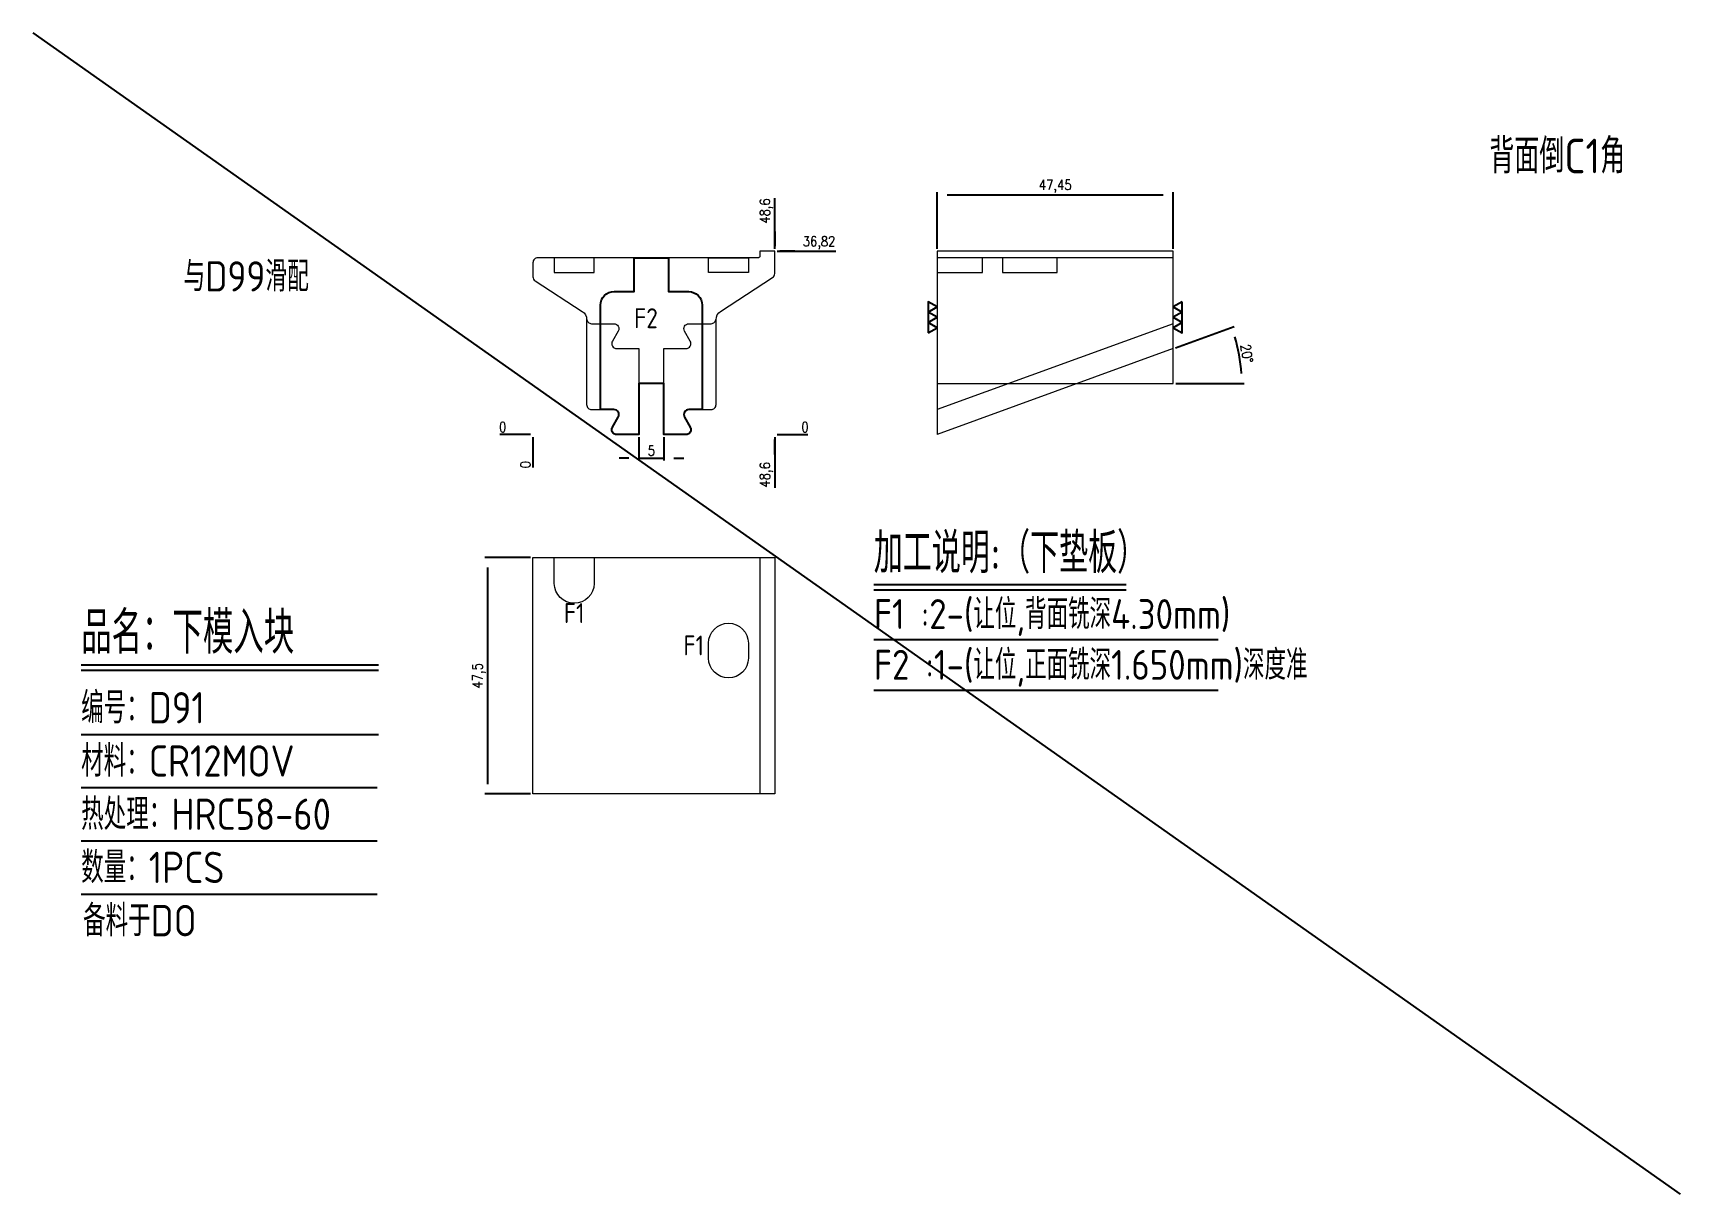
# Model space of a CAD drawing. Header units: millimetres. Extents: x 118901 to 119232, y -3082 to -2848.
import ezdxf
from ezdxf.enums import TextEntityAlignment as Align

# ---------------------------------------------------------------- set-up
doc = ezdxf.new("R2010")
doc.units = ezdxf.units.MM
doc.linetypes.add('HIDDEN', pattern=[0])
for name, color, linetype in [('DIM', 4, 'Continuous'), ('LB_P', 2, 'Continuous'), ('PRESS', 3, 'Continuous'), ('TEXT', 4, 'Continuous')]:
    doc.layers.add(name, color=color, linetype=linetype)
doc.styles.add('gbenor', font='gbenor.shx', dxfattribs={"bigfont": 'gbcbig.shx'})
doc.styles.get("Standard").update_dxf_attribs({"font": 'txt.shx', "width": 0.85, "bigfont": 'ctxt.shx'})
doc.dimstyles.new('T-2-WX', dxfattribs={"dimtxt": 2, "dimasz": 2, "dimexe": 0.5, "dimexo": 0.5, "dimgap": 0.5, "dimtad": 1, "dimtxsty": 'Standard', "dimblk": 'OPEN30', "dimcen": 0, "dimazin": 3, "dimtfac": 1, "dimtmove": 0, "dimatfit": 3, "dimldrblk": 'OPEN30', "dimlwd": -1, "dimlwe": -1})

# ---------------------------------------------------------------- blocks, each defined once
blk = doc.blocks.new('*D7579')
at = {"layer": 'Defpoints', "color": 0}
for p in [(119129.66, -2880.99), (119082.21, -2892.34), (119129.66, -2892.34)]:
    blk.add_point(p, dxfattribs=at)
at = {"layer": 'DIM', "color": 0, "linetype": 'Continuous'}
for p, q in [((119082.21, -2891.84), (119082.21, -2880.49)), ((119084.21, -2880.99), (119127.66, -2880.99)), ((119129.66, -2891.84), (119129.66, -2880.49))]:
    blk.add_line(p, q, dxfattribs=at)
at = {"layer": 'DIM', "color": 0, "insert": (119105.94, -2879.3), "char_height": 2, "attachment_point": 5}
blk.add_mtext('47,45', dxfattribs=at)
blk = doc.blocks.new('_Open30')
blk = doc.blocks.new('*D7580')
at = {"layer": 'Defpoints', "color": 0}
for p in [(119129.66, -2911.89), (119143.18, -2915.06), (119082.21, -2918.89), (119129.66, -2918.89), (119082.21, -2929.16)]:
    blk.add_point(p, dxfattribs=at)
at = {"layer": 'DIM', "color": 0, "linetype": 'Continuous'}
for p, q in [((119130.13, -2911.72), (119141.89, -2907.44)), ((119130.16, -2918.89), (119143.91, -2918.89))]:
    blk.add_line(p, q, dxfattribs=at)
blk.add_arc((119110.43, -2918.89), 32.98, 3.4756, 16.5244, dxfattribs=at)
at = {"layer": 'DIM', "color": 0, "insert": (119144.43, -2912.89), "char_height": 2, "attachment_point": 5, "rotation": 280}
blk.add_mtext('20%%d', dxfattribs=at)
blk = doc.blocks.new('*D7581')
at = {"layer": 'Defpoints', "color": 0}
for p in [(119000.99, -2953.88), (118991.85, -3001.38), (119000.99, -3001.38)]:
    blk.add_point(p, dxfattribs=at)
at = {"layer": 'DIM', "color": 0, "linetype": 'Continuous'}
for p, q in [((119000.49, -2953.88), (118991.35, -2953.88)), ((118991.85, -2955.88), (118991.85, -2999.38)), ((119000.49, -3001.38), (118991.35, -3001.38))]:
    blk.add_line(p, q, dxfattribs=at)
at = {"layer": 'DIM', "color": 0, "insert": (118990.16, -2977.63), "char_height": 2, "attachment_point": 5, "rotation": 90}
blk.add_mtext('47,5', dxfattribs=at)
blk = doc.blocks.new('*D7582')
at = {"layer": 'Defpoints', "color": 0}
for p in [(119022.29, -2929.16), (119027.29, -2929.16), (119027.29, -2933.91)]:
    blk.add_point(p, dxfattribs=at)
at = {"layer": 'DIM', "color": 0, "linetype": 'Continuous'}
for p, q in [((119022.29, -2929.66), (119022.29, -2934.41)), ((119027.29, -2929.66), (119027.29, -2934.41)), ((119020.29, -2933.91), (119018.29, -2933.91)), ((119022.29, -2933.91), (119027.29, -2933.91)), ((119029.29, -2933.91), (119031.29, -2933.91))]:
    blk.add_line(p, q, dxfattribs=at)
at = {"layer": 'DIM', "color": 0, "insert": (119024.79, -2932.41), "char_height": 2, "attachment_point": 5}
blk.add_mtext('5', dxfattribs=at)
blk = doc.blocks.new('*D7583')
at = {"layer": 'Defpoints', "color": 0}
for p in [(119000.99, -2929.16), (119049.59, -2929.16), (119054.59, -2929.16)]:
    blk.add_point(p, dxfattribs=at)
at = {"layer": 'DIM', "color": 0, "linetype": 'Continuous'}
blk.add_line((119050.09, -2929.16), (119056.22, -2929.16), dxfattribs=at)
at = {"layer": 'DIM', "color": 0, "insert": (119055.66, -2927.66), "char_height": 2, "attachment_point": 5}
blk.add_mtext('0', dxfattribs=at)
blk = doc.blocks.new('*D7584')
at = {"layer": 'Defpoints', "color": 0}
for p in [(119049.59, -2892.34), (119054.59, -2892.34), (119000.99, -2929.16)]:
    blk.add_point(p, dxfattribs=at)
at = {"layer": 'DIM', "color": 0, "linetype": 'Continuous'}
for p, q in [((119050.09, -2892.34), (119053.59, -2892.34)), ((119053.59, -2892.34), (119050.59, -2892.34)), ((119050.59, -2892.34), (119061.89, -2892.34))]:
    blk.add_line(p, q, dxfattribs=at)
at = {"layer": 'DIM', "color": 0, "insert": (119058.49, -2890.65), "char_height": 2, "attachment_point": 5}
blk.add_mtext('36,82', dxfattribs=at)
blk = doc.blocks.new('*D7585')
at = {"layer": 'Defpoints', "color": 0}
for p in [(118995.99, -2929.16), (119000.99, -2929.16), (119000.99, -2929.16)]:
    blk.add_point(p, dxfattribs=at)
at = {"layer": 'DIM', "color": 0, "linetype": 'Continuous'}
blk.add_line((119000.49, -2929.16), (118994.36, -2929.16), dxfattribs=at)
at = {"layer": 'DIM', "color": 0, "insert": (118994.92, -2927.66), "char_height": 2, "attachment_point": 5}
blk.add_mtext('0', dxfattribs=at)
blk = doc.blocks.new('*D7586')
at = {"layer": 'Defpoints', "color": 0}
for p in [(119000.99, -2929.16), (119049.59, -2929.16), (119049.59, -2934.16)]:
    blk.add_point(p, dxfattribs=at)
at = {"layer": 'DIM', "color": 0, "linetype": 'Continuous'}
for p, q in [((119049.59, -2929.66), (119049.59, -2933.16)), ((119049.59, -2933.16), (119049.59, -2930.16)), ((119049.59, -2930.16), (119049.59, -2939.84))]:
    blk.add_line(p, q, dxfattribs=at)
at = {"layer": 'DIM', "color": 0, "insert": (119047.9, -2937.25), "char_height": 2, "attachment_point": 5, "rotation": 90}
blk.add_mtext('48,6', dxfattribs=at)
blk = doc.blocks.new('*D7587')
at = {"layer": 'Defpoints', "color": 0}
for p in [(119000.99, -2929.16), (119000.99, -2929.16), (119000.99, -2934.16)]:
    blk.add_point(p, dxfattribs=at)
at = {"layer": 'DIM', "color": 0, "linetype": 'Continuous'}
blk.add_line((119000.99, -2929.66), (119000.99, -2935.79), dxfattribs=at)
at = {"layer": 'DIM', "color": 0, "insert": (118999.49, -2935.23), "char_height": 2, "attachment_point": 5, "rotation": 90}
blk.add_mtext('0', dxfattribs=at)
blk = doc.blocks.new('*D7588')
at = {"layer": 'Defpoints', "color": 0}
for p in [(119049.59, -2887.34), (119049.59, -2892.34), (119000.99, -2929.16)]:
    blk.add_point(p, dxfattribs=at)
at = {"layer": 'DIM', "color": 0, "linetype": 'Continuous'}
for p, q in [((119049.59, -2891.34), (119049.59, -2881.66)), ((119049.59, -2891.84), (119049.59, -2888.34)), ((119049.59, -2888.34), (119049.59, -2891.34))]:
    blk.add_line(p, q, dxfattribs=at)
at = {"layer": 'DIM', "color": 0, "insert": (119047.9, -2884.25), "char_height": 2, "attachment_point": 5, "rotation": 90}
blk.add_mtext('48,6', dxfattribs=at)

msp = doc.modelspace()

# ---------------------------------------------------------------- linework, layer by layer
at = {"layer": 'DIM', "color": 4, "linetype": 'Continuous', "lineweight": 25}
for p, q in [((118910.215, -2975.405), (118969.952, -2975.405)), ((118910.215, -2976.506), (118969.952, -2976.506)), ((118910.215, -2989.403), (118969.952, -2989.403)), ((118910.215, -3000.098), (118969.692, -3000.098)), ((118910.215, -3010.792), (118969.692, -3010.792)), ((118910.215, -3021.487), (118969.692, -3021.487))]:
    msp.add_line(p, q, dxfattribs=at)
at = {"layer": 'LB_P', "linetype": 'HIDDEN', "lineweight": 15}
msp.add_line((119129.663, -2893.638), (119082.213, -2893.638), dxfattribs=at)
at = {"layer": 'LB_P', "lineweight": 15}
for p, q in [((119129.663, -2906.888), (119082.213, -2924.159)), ((119129.663, -2911.888), (119082.213, -2929.159)), ((119082.213, -2918.888), (119082.213, -2929.159)), ((119046.591, -2953.878), (119046.591, -3001.378))]:
    msp.add_line(p, q, dxfattribs=at)
at = {"layer": 'LB_P', "linetype": 'Continuous', "lineweight": 15}
msp.add_lwpolyline([(119001.447, -2898.286), (119010.881, -2904.413, -0.2539676), (119011.791, -2906.09), (119011.791, -2923.159, 0.4142136), (119012.791, -2924.159), (119017.259, -2924.159, -0.5773503), (119018.125, -2925.659), (119016.971, -2927.659, 0.5773503), (119017.837, -2929.159), (119022.291, -2929.159), (119022.291, -2918.888), (119027.291, -2918.888), (119027.291, -2929.159), (119031.746, -2929.159, 0.5773503), (119032.612, -2927.659), (119031.457, -2925.659, -0.5773503), (119032.323, -2924.159), (119036.791, -2924.159, 0.4142136), (119037.791, -2923.159), (119037.791, -2906.09, -0.2539676), (119038.702, -2904.413), (119049.136, -2897.637, 0.2539676), (119049.591, -2896.798), (119049.591, -2893.636), (119049.591, -2892.336), (119046.591, -2892.336), (119046.591, -2893.336, -0.4142136), (119046.291, -2893.636), (119001.991, -2893.636, 0.4142136), (119000.991, -2894.636), (119000.991, -2897.448, 0.2539676)], format="xyb", close=True, dxfattribs=at)
at = {"layer": 'LB_P', "color": 2, "linetype": 'Continuous', "lineweight": 15}
msp.add_lwpolyline([(119082.213, -2918.888), (119129.663, -2918.888), (119129.663, -2892.338), (119082.213, -2892.338)], close=True, dxfattribs=at)
at = {"layer": 'LB_P', "linetype": 'HIDDEN', "lineweight": 15}
for points in [[(119005.291, -2896.636), (119013.291, -2896.636), (119013.291, -2893.636), (119005.291, -2893.636)], [(119044.291, -2896.636), (119036.291, -2896.636), (119036.291, -2893.636), (119044.291, -2893.636)]]:
    msp.add_lwpolyline(points, close=True, dxfattribs=at)
at = {"layer": 'LB_P', "color": 94, "linetype": 'Continuous'}
msp.add_lwpolyline([(119034.993, -2924.159), (119032.323, -2924.159, 0.5773503), (119031.457, -2925.659), (119032.612, -2927.659, -0.5773503), (119031.746, -2929.159), (119027.291, -2929.159), (119027.291, -2918.888), (119022.291, -2918.888), (119022.291, -2929.159), (119017.837, -2929.159, -0.5773503), (119016.971, -2927.659), (119018.125, -2925.659, 0.5773503), (119017.259, -2924.159), (119014.593, -2924.159), (119014.593, -2903.15, -0.4142136), (119017.293, -2900.45), (119021.339, -2900.45), (119021.339, -2893.636), (119028.247, -2893.636), (119028.247, -2900.45), (119032.293, -2900.45, -0.4142135), (119034.993, -2903.15)], format="xyb", close=True, dxfattribs=at)
at = {"layer": 'LB_P', "linetype": 'HIDDEN', "lineweight": 15, "elevation": 0}
for points in [[(119082.213, -2896.638), (119091.363, -2896.638), (119091.363, -2893.638), (119082.213, -2893.638)], [(119095.363, -2896.638), (119106.363, -2896.638), (119106.363, -2893.638), (119095.363, -2893.638)]]:
    msp.add_lwpolyline(points, close=True, dxfattribs=at)
at = {"layer": 'LB_P', "color": 4, "linetype": 'Continuous'}
for points in [[(119080.413, -2908.731), (119082.213, -2907.692), (119080.413, -2906.652), (119082.213, -2905.613), (119080.413, -2904.574), (119082.213, -2903.535), (119080.413, -2902.496), (119080.413, -2908.731)], [(119131.463, -2902.496), (119129.663, -2903.535), (119131.463, -2904.574), (119129.663, -2905.613), (119131.463, -2906.652), (119129.663, -2907.692), (119131.463, -2908.731), (119131.463, -2902.496)]]:
    msp.add_lwpolyline(points, close=True, dxfattribs=at)
at = {"layer": 'LB_P', "linetype": 'HIDDEN', "lineweight": 15}
msp.add_lwpolyline([(119011.791, -2905.888, 0.4142136), (119012.791, -2906.888), (119017.259, -2906.888, -0.5773503), (119018.125, -2908.388), (119016.971, -2910.388, 0.5773503), (119017.837, -2911.888), (119022.291, -2911.888), (119022.291, -2918.888), (119027.291, -2918.888), (119027.291, -2911.888), (119031.746, -2911.888, 0.5773503), (119032.612, -2910.388), (119031.457, -2908.388, -0.5773503), (119032.323, -2906.888), (119036.791, -2906.888, 0.4142136), (119037.791, -2905.888)], format="xyb", dxfattribs=at)
at = {"layer": 'LB_P', "color": 2, "lineweight": 15}
msp.add_lwpolyline([(119000.991, -2953.878), (119049.591, -2953.878), (119049.591, -3001.378), (119000.991, -3001.378)], close=True, dxfattribs=at)
at = {"layer": 'LB_P', "color": 94, "linetype": 'HIDDEN', "lineweight": 15}
for points in [[(119013.291, -2953.878), (119013.291, -2959.078, -1), (119005.291, -2959.078), (119005.291, -2953.878)], [(119036.291, -2971.078, -1), (119044.291, -2971.078), (119044.291, -2974.078, -1), (119036.291, -2974.078)]]:
    msp.add_lwpolyline(points, format="xyb", close=True, dxfattribs=at)
at = {"layer": 'PRESS'}
msp.add_line((118900.524, -2848.472), (119231.502, -3081.771), dxfattribs=at)
at = {"layer": 'TEXT', "color": 3, "linetype": 'Continuous'}
for p, q in [((119069.485, -2959.324), (119120.173, -2959.324)), ((119069.485, -2960.374), (119120.173, -2960.374)), ((119069.485, -2970.334), (119138.689, -2970.334)), ((119069.485, -2980.534), (119138.689, -2980.534))]:
    msp.add_line(p, q, dxfattribs=at)

# ---------------------------------------------------------------- texts
at = {"layer": 'DIM', "color": 3, "linetype": 'Continuous', "lineweight": 25, "style": 'gbenor'}
for s, height, p in [('品名：下模入块', 8.493, (118910.215, -2973.203)), ('编号：D91', 6.2911, (118910.215, -2987.201)), ('材料：CR12MOV', 6.2911, (118910.215, -2997.896)), ('热处理：HRC58-60', 6.29108, (118910.215, -3008.591)), ('数量：1PCS', 6.2911, (118910.215, -3019.285)), ('备料于DO', 6.2911, (118910.598, -3029.98))]:
    msp.add_text(s, height=height, dxfattribs=at).set_placement(p)
at = {"layer": 'TEXT', "color": 4, "lineweight": 18, "style": 'gbenor'}
msp.add_text('背面倒C1角', height=6.9635, dxfattribs=at).set_placement((119193.193, -2876.681))
at = {"layer": 'TEXT', "color": 4, "style": 'gbenor'}
msp.add_text('与D99滑配', height=6.075, dxfattribs=at).set_placement((118930.768, -2900.421))
at = {"layer": 'TEXT', "color": 4, "linetype": 'Continuous', "style": 'gbenor'}
for s, p in [('F2 ', (119024.792, -2905.793)), ('F1 ', (119010.377, -2965.045)), ('F1 ', (119034.383, -2971.536))]:
    msp.add_text(s, height=4, dxfattribs=at).set_placement(p, align=Align.MIDDLE_CENTER)
for s, height, p in [('加工说明:（下垫板）', 8.1, (119069.485, -2957.014)), ('F1 :2-(让位,背面铣深4.30mm)', 6, (119069.485, -2968.234))]:
    msp.add_text(s, height=height, dxfattribs=at).set_placement(p)
at = {"layer": 'TEXT', "color": 2, "linetype": 'Continuous', "style": 'gbenor'}
msp.add_text('F2 :1-(让位,正面铣深1.650mm)深度准', height=6, dxfattribs=at).set_placement((119069.485, -2978.434))

# ---------------------------------------------------------------- dimensions: what is measured, and where the dimension line sits
at = {"layer": 'DIM', "color": 4, "linetype": 'Continuous'}
dim = msp.add_linear_dim(base=(119129.663, -2880.987), p1=(119082.213, -2892.338), p2=(119129.663, -2892.338), dimstyle='T-2-WX', dxfattribs=at)
dim.commit()
dim.dimension.update_dxf_attribs({"geometry": '*D7579', "text_midpoint": (119105.938, -2879.297)})
at = {"layer": 'DIM', "color": 94, "linetype": 'Continuous'}
for feature_location, offset, dtype, origin, picture, middle in [((119049.591, -2892.336), (0, 5), 1, (119000.991, -2929.159), '*D7588', (119047.901, -2884.246)), ((119049.591, -2892.336), (5, 0), 0, (119000.991, -2929.159), '*D7584', (119058.491, -2890.645)), ((119000.991452602, -2929.158635131), (-5, 0), 0, (119000.991452602, -2929.158635131), '*D7585', (118994.924785935, -2927.658635131)), ((119000.991452602, -2929.158635131), (0, -5), 1, (119000.991452602, -2929.158635131), '*D7587', (118999.491452602, -2935.225301798)), ((119049.591452622, -2929.158635131), (5, 0), 0, (119000.991452602, -2929.158635131), '*D7583', (119055.658119289, -2927.658635131)), ((119049.591, -2929.159), (0, -5), 1, (119000.991, -2929.159), '*D7586', (119047.901, -2937.249))]:
    dim = msp.add_ordinate_dim(feature_location=feature_location, offset=offset, dtype=dtype, origin=origin, dimstyle='T-2-WX', dxfattribs=at)
    dim.commit()
    dim.dimension.update_dxf_attribs({"geometry": picture, "text_midpoint": middle})
at = {"layer": 'DIM', "color": 4, "linetype": 'Continuous'}
dim = msp.add_angular_dim_2l(base=(119143.183, -2915.06), line1=((119082.213, -2918.888), (119129.663, -2918.888)), line2=((119129.663, -2911.888), (119082.213, -2929.159)), dimstyle='T-2-WX', dxfattribs=at)
dim.commit()
dim.dimension.update_dxf_attribs({"geometry": '*D7580', "text_midpoint": (119144.429, -2912.893)})
at = {"layer": 'DIM', "color": 94, "linetype": 'Continuous'}
dim = msp.add_linear_dim(base=(119027.291, -2933.91), p1=(119022.291, -2929.159), p2=(119027.291, -2929.159), dimstyle='T-2-WX', dxfattribs=at)
dim.commit()
dim.dimension.update_dxf_attribs({"geometry": '*D7582', "text_midpoint": (119024.791, -2932.41)})
at = {"layer": 'DIM', "color": 4, "linetype": 'Continuous'}
dim = msp.add_linear_dim(base=(118991.85, -3001.378), p1=(119000.991, -2953.878), p2=(119000.991, -3001.378), angle=90, dimstyle='T-2-WX', dxfattribs=at)
dim.commit()
dim.dimension.update_dxf_attribs({"geometry": '*D7581', "text_midpoint": (118990.159, -2977.628)})

doc.saveas('drawing.dxf')
